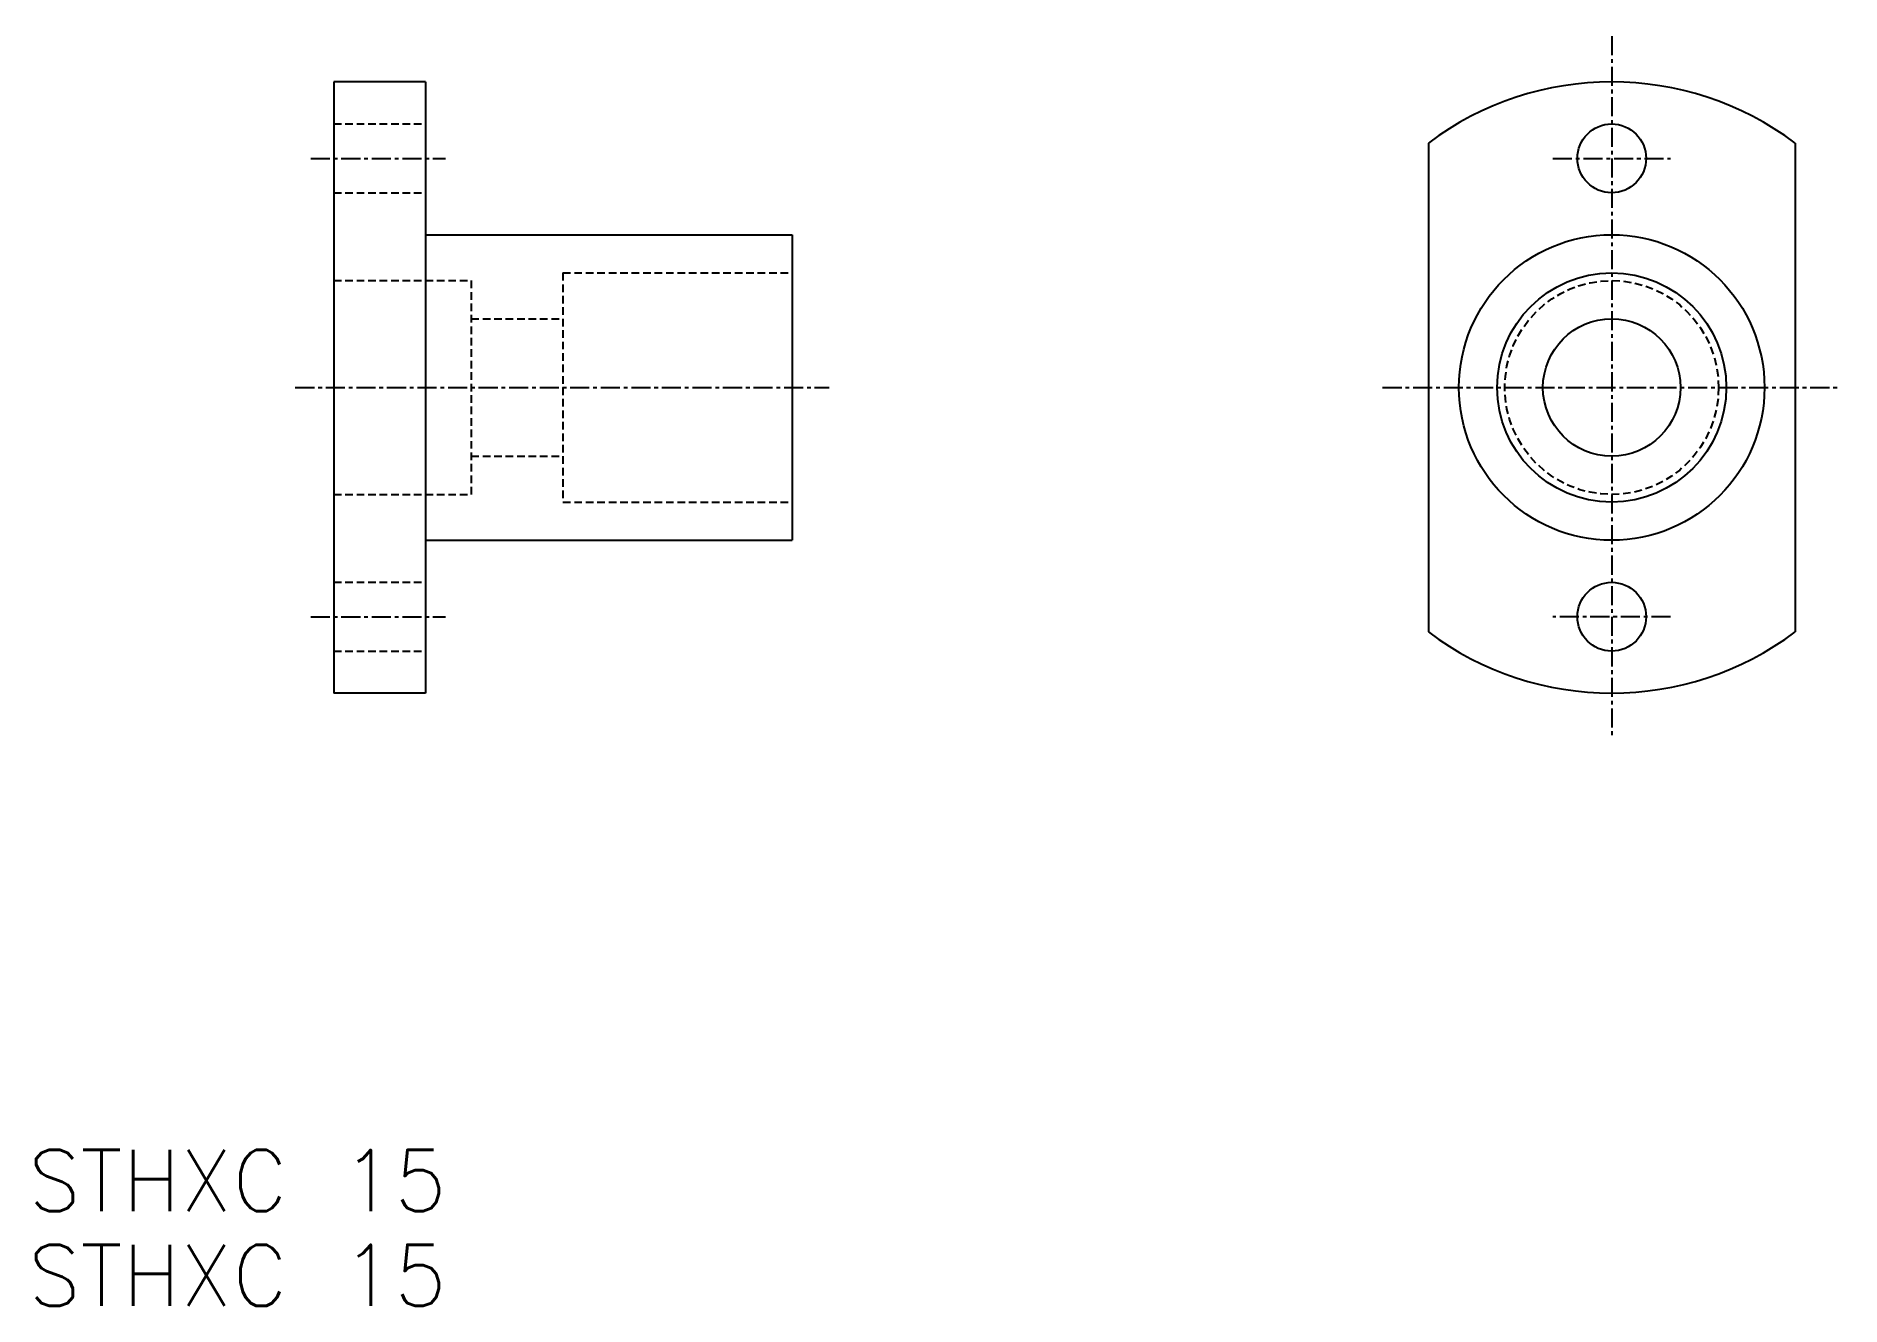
# Model space of a CAD drawing. Extents: x 880 to 998, y 147 to 230.
import ezdxf

# ---------------------------------------------------------------- set-up
doc = ezdxf.new("R2010")
doc.units = 0
doc.linetypes.add('CENTER', pattern=[2, 1.25, -0.25, 0.25, -0.25])
doc.linetypes.add('DASHED', pattern=[0.75, 0.5, -0.25])
doc.layers.get('0').update_dxf_attribs({"linetype": 'CONTINUOUS'})
doc.layers.add('CENTER', color=1, linetype='CENTER')
doc.styles.get("Standard").update_dxf_attribs({"font": 'txt.shx', "bigfont": 'bigfont.shx'})

msp = doc.modelspace()

# ---------------------------------------------------------------- linework, layer by layer
at = {"color": 7, "linetype": 'CONTINUOUS'}
for p, q in [((899.31, 226.7), (899.31, 186.7)), ((905.31, 226.7), (899.31, 226.7)), ((905.31, 226.7), (905.31, 186.7)), ((970.97, 222.7), (970.97, 190.7)), ((994.97, 222.7), (994.97, 190.7)), ((905.31, 216.7), (929.31, 216.7)), ((929.31, 216.7), (929.31, 196.7)), ((899.31, 215.7), (899.31, 215.7)), ((905.31, 196.7), (929.31, 196.7)), ((905.31, 186.7), (899.31, 186.7))]:
    msp.add_line(p, q, dxfattribs=at)
at = {"color": 3, "linetype": 'DASHED'}
for p, q in [((899.31, 223.95), (905.31, 223.95)), ((899.31, 219.45), (905.31, 219.45)), ((914.31, 214.2), (914.31, 199.2)), ((914.31, 214.2), (929.31, 214.2)), ((899.31, 213.7), (908.31, 213.7)), ((908.31, 213.7), (908.31, 199.7)), ((908.31, 211.2), (914.31, 211.2)), ((908.31, 202.2), (914.31, 202.2)), ((899.31, 199.7), (908.31, 199.7)), ((914.31, 199.2), (929.31, 199.2)), ((899.31, 193.95), (905.31, 193.95)), ((899.31, 189.45), (905.31, 189.45))]:
    msp.add_line(p, q, dxfattribs=at)
at = {"color": 7, "linetype": 'CONTINUOUS'}
for centre, radius in [((982.97, 221.7), 2.25), ((982.97, 206.7), 10), ((982.97, 206.7), 7.5), ((982.97, 206.7), 4.5), ((982.97, 191.7), 2.25)]:
    msp.add_circle(centre, radius, dxfattribs=at)
at = {"color": 3, "linetype": 'DASHED'}
msp.add_circle((982.97, 206.7), 7, dxfattribs=at)
at = {"color": 7, "linetype": 'CONTINUOUS'}
for start, end in [(53.1301, 126.8699), (233.1301, 306.8699)]:
    msp.add_arc((982.97, 206.7), 20, start, end, dxfattribs=at)
at = {"layer": 'CENTER', "color": 1, "linetype": 'CENTER'}
for p, q in [((982.97, 229.7), (982.97, 183.7)), ((897.8, 221.7), (906.62, 221.7)), ((979.12, 221.7), (986.82, 221.7)), ((896.79, 206.7), (931.74, 206.7)), ((967.97, 206.7), (997.97, 206.7)), ((897.8, 191.7), (906.62, 191.7)), ((986.82, 191.7), (979.12, 191.7))]:
    msp.add_line(p, q, dxfattribs=at)

# ---------------------------------------------------------------- texts
at = {"color": 7, "linetype": 'CONTINUOUS'}
for p in [(879.31, 152.8), (879.31, 146.59)]:
    msp.add_text('STHXC 15', height=4, dxfattribs=at).set_placement(p)

doc.saveas('drawing.dxf')
